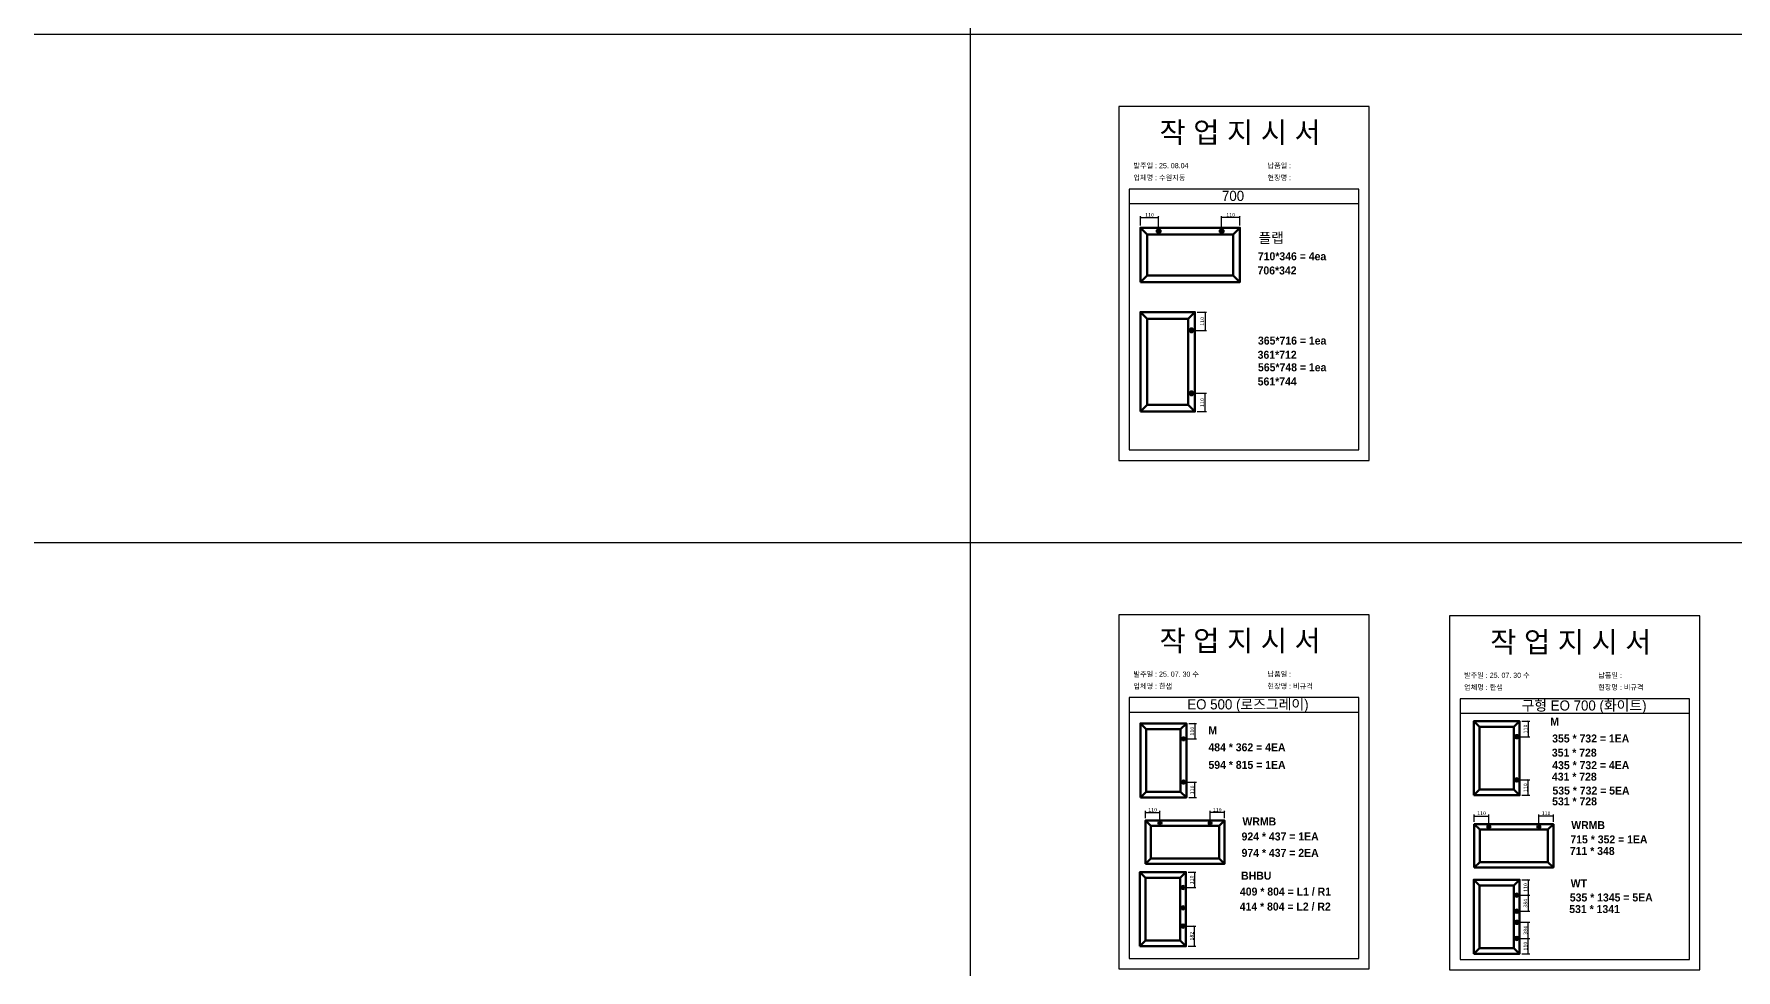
# Model space of a CAD drawing. Header units: millimetres. Extents: x -44117 to 256353, y -2095463 to 65325.
# Drawn here: x 104016 to 115439, y -222802 to -216520 of the extents above; entities that cross this region are included whole.
import ezdxf

# ---------------------------------------------------------------- set-up
doc = ezdxf.new("R2010")
doc.units = ezdxf.units.MM
doc.header["$LTSCALE"] = 10
doc.layers.add('Layer1', color=7, linetype='Continuous', lineweight=70)
doc.styles.add('MtX_Gulim', font='')
doc.styles.get('MtX_Gulim').set_extended_font_data('Gulim', bold=True)
doc.dimstyles.new('ISO-25', dxfattribs={"dimtxt": 2.5, "dimasz": 2.5, "dimexe": 1, "dimexo": 1, "dimtad": 1, "dimtxsty": 'Standard', "dimblk": 'ARCHTICK', "dimcen": 2.5, "dimadec": 0, "dimazin": 0, "dimtfac": 1, "dimtmove": 0, "dimatfit": 3, "dimfxl": 0, "dimarcsym": 0})

# ---------------------------------------------------------------- blocks, each defined once
blk = doc.blocks.new('_ArchTick')
at = {"color": 0, "linetype": 'ByBlock', "const_width": 0.15}
blk.add_lwpolyline([(-0.5, -0.5), (0.5, 0.5)], dxfattribs=at)
blk = doc.blocks.new('*D3054')
at = {"color": 0, "lineweight": -2}
for p, q in [((111823, -218386), (111886, -218386)), ((111876, -218386), (111876, -218509)), ((111799, -218509), (111886, -218509))]:
    blk.add_line(p, q, dxfattribs=at)
at = {"layer": 'Defpoints', "color": 0}
for p in [(111808, -218386), (111784, -218509), (111876, -218509)]:
    blk.add_point(p, dxfattribs=at)
at = {"color": 0, "lineweight": -2, "xscale": 10, "yscale": 10, "zscale": 10}
for p, rotation in [((111876, -218386), 90), ((111876, -218509), 270)]:
    blk.add_blockref('_ArchTick', p, dxfattribs=dict(at, rotation=rotation))
at = {"color": 0, "insert": (111857, -218448), "char_height": 25, "attachment_point": 5, "rotation": 90}
blk.add_mtext('110', dxfattribs=at)
blk = doc.blocks.new('*D3055')
at = {"color": 0, "lineweight": -2}
for p, q in [((111799, -218931), (111886, -218931)), ((111876, -219054), (111876, -218931)), ((111823, -219054), (111886, -219054))]:
    blk.add_line(p, q, dxfattribs=at)
at = {"layer": 'Defpoints', "color": 0}
for p in [(111784, -218931), (111876, -218931), (111808, -219054)]:
    blk.add_point(p, dxfattribs=at)
at = {"color": 0, "lineweight": -2, "xscale": 10, "yscale": 10, "zscale": 10}
for p, rotation in [((111876, -218931), 90), ((111876, -219054), 270)]:
    blk.add_blockref('_ArchTick', p, dxfattribs=dict(at, rotation=rotation))
at = {"color": 0, "insert": (111857, -218993), "char_height": 25, "attachment_point": 5, "rotation": 90}
blk.add_mtext('110', dxfattribs=at)
blk = doc.blocks.new('*D3056')
at = {"color": 0, "lineweight": -2}
for p, q in [((111987, -217828), (111987, -217741)), ((112109, -217751), (111987, -217751)), ((112109, -217805), (112109, -217741))]:
    blk.add_line(p, q, dxfattribs=at)
at = {"layer": 'Defpoints', "color": 0}
for p in [(111987, -217751), (111987, -217843), (112109, -217820)]:
    blk.add_point(p, dxfattribs=at)
at = {"color": 0, "lineweight": -2, "xscale": 10, "yscale": 10, "zscale": 10, "rotation": 180}
blk.add_blockref('_ArchTick', (111987, -217751), dxfattribs=at)
at = {"color": 0, "lineweight": -2, "xscale": 10, "yscale": 10, "zscale": 10}
blk.add_blockref('_ArchTick', (112109, -217751), dxfattribs=at)
at = {"color": 0, "insert": (112048, -217733), "char_height": 25, "attachment_point": 5}
blk.add_mtext('110', dxfattribs=at)
blk = doc.blocks.new('*D3057')
at = {"color": 0, "lineweight": -2}
for p, q in [((111442, -217805), (111442, -217741)), ((111442, -217751), (111564, -217751)), ((111564, -217828), (111564, -217741))]:
    blk.add_line(p, q, dxfattribs=at)
at = {"layer": 'Defpoints', "color": 0}
for p in [(111442, -217820), (111564, -217751), (111564, -217843)]:
    blk.add_point(p, dxfattribs=at)
at = {"color": 0, "lineweight": -2, "xscale": 10, "yscale": 10, "zscale": 10, "rotation": 180}
blk.add_blockref('_ArchTick', (111442, -217751), dxfattribs=at)
at = {"color": 0, "lineweight": -2, "xscale": 10, "yscale": 10, "zscale": 10}
blk.add_blockref('_ArchTick', (111564, -217751), dxfattribs=at)
at = {"color": 0, "insert": (111503, -217733), "char_height": 25, "attachment_point": 5}
blk.add_mtext('110', dxfattribs=at)
blk = doc.blocks.new('*D3058')
at = {"color": 0, "lineweight": -2}
for p, q in [((111766, -221147), (111818, -221147)), ((111808, -221147), (111808, -221250)), ((111746, -221250), (111818, -221250))]:
    blk.add_line(p, q, dxfattribs=at)
at = {"layer": 'Defpoints', "color": 0}
for p in [(111751, -221147), (111731, -221250), (111808, -221250)]:
    blk.add_point(p, dxfattribs=at)
at = {"color": 0, "lineweight": -2, "xscale": 10, "yscale": 10, "zscale": 10}
for p, rotation in [((111808, -221147), 90), ((111808, -221250), 270)]:
    blk.add_blockref('_ArchTick', p, dxfattribs=dict(at, rotation=rotation))
at = {"color": 0, "insert": (111789, -221199), "char_height": 25, "attachment_point": 5, "rotation": 90}
blk.add_mtext('110', dxfattribs=at)
blk = doc.blocks.new('*D3059')
at = {"color": 0, "lineweight": -2}
for p, q in [((111746, -221541), (111818, -221541)), ((111808, -221644), (111808, -221541)), ((111766, -221644), (111818, -221644))]:
    blk.add_line(p, q, dxfattribs=at)
at = {"layer": 'Defpoints', "color": 0}
for p in [(111731, -221541), (111808, -221541), (111751, -221644)]:
    blk.add_point(p, dxfattribs=at)
at = {"color": 0, "lineweight": -2, "xscale": 10, "yscale": 10, "zscale": 10}
for p, rotation in [((111808, -221541), 90), ((111808, -221644), 270)]:
    blk.add_blockref('_ArchTick', p, dxfattribs=dict(at, rotation=rotation))
at = {"color": 0, "insert": (111789, -221593), "char_height": 25, "attachment_point": 5, "rotation": 90}
blk.add_mtext('110', dxfattribs=at)
blk = doc.blocks.new('*D3065')
at = {"color": 0, "lineweight": -2}
for p, q in [((111910, -221802), (111910, -221734)), ((112007, -221744), (111910, -221744)), ((112007, -221784), (112007, -221734))]:
    blk.add_line(p, q, dxfattribs=at)
at = {"layer": 'Defpoints', "color": 0}
for p in [(111910, -221744), (111910, -221817), (112007, -221799)]:
    blk.add_point(p, dxfattribs=at)
at = {"color": 0, "lineweight": -2, "xscale": 10, "yscale": 10, "zscale": 10, "rotation": 180}
blk.add_blockref('_ArchTick', (111910, -221744), dxfattribs=at)
at = {"color": 0, "lineweight": -2, "xscale": 10, "yscale": 10, "zscale": 10}
blk.add_blockref('_ArchTick', (112007, -221744), dxfattribs=at)
at = {"color": 0, "insert": (111958, -221726), "char_height": 25, "attachment_point": 5}
blk.add_mtext('110', dxfattribs=at)
blk = doc.blocks.new('*D3066')
at = {"color": 0, "lineweight": -2}
for p, q in [((111476, -221784), (111476, -221734)), ((111476, -221744), (111573, -221744)), ((111573, -221802), (111573, -221734))]:
    blk.add_line(p, q, dxfattribs=at)
at = {"layer": 'Defpoints', "color": 0}
for p in [(111476, -221799), (111573, -221744), (111573, -221817)]:
    blk.add_point(p, dxfattribs=at)
at = {"color": 0, "lineweight": -2, "xscale": 10, "yscale": 10, "zscale": 10, "rotation": 180}
blk.add_blockref('_ArchTick', (111476, -221744), dxfattribs=at)
at = {"color": 0, "lineweight": -2, "xscale": 10, "yscale": 10, "zscale": 10}
blk.add_blockref('_ArchTick', (111573, -221744), dxfattribs=at)
at = {"color": 0, "insert": (111524, -221726), "char_height": 25, "attachment_point": 5}
blk.add_mtext('110', dxfattribs=at)
blk = doc.blocks.new('*D3069')
at = {"color": 0, "lineweight": -2}
for p, q in [((111762, -222145), (111814, -222145)), ((111804, -222145), (111804, -222248)), ((111742, -222248), (111814, -222248))]:
    blk.add_line(p, q, dxfattribs=at)
at = {"layer": 'Defpoints', "color": 0}
for p in [(111747, -222145), (111727, -222248), (111804, -222248)]:
    blk.add_point(p, dxfattribs=at)
at = {"color": 0, "lineweight": -2, "xscale": 10, "yscale": 10, "zscale": 10}
for p, rotation in [((111804, -222145), 90), ((111804, -222248), 270)]:
    blk.add_blockref('_ArchTick', p, dxfattribs=dict(at, rotation=rotation))
at = {"color": 0, "insert": (111786, -222197), "char_height": 25, "attachment_point": 5, "rotation": 90}
blk.add_mtext('110', dxfattribs=at)
blk = doc.blocks.new('*D3070')
at = {"color": 0, "lineweight": -2}
for p, q in [((111742, -222507), (111814, -222507)), ((111804, -222642), (111804, -222507)), ((111762, -222642), (111814, -222642))]:
    blk.add_line(p, q, dxfattribs=at)
at = {"layer": 'Defpoints', "color": 0}
for p in [(111727, -222507), (111804, -222507), (111747, -222642)]:
    blk.add_point(p, dxfattribs=at)
at = {"color": 0, "lineweight": -2, "xscale": 10, "yscale": 10, "zscale": 10}
for p, rotation in [((111804, -222507), 90), ((111804, -222642), 270)]:
    blk.add_blockref('_ArchTick', p, dxfattribs=dict(at, rotation=rotation))
at = {"color": 0, "insert": (111786, -222575), "char_height": 25, "attachment_point": 5, "rotation": 90}
blk.add_mtext('182', dxfattribs=at)
blk = doc.blocks.new('*D3073')
at = {"color": 0, "lineweight": -2}
for p, q in [((114117, -221827), (114117, -221759)), ((114214, -221769), (114117, -221769)), ((114214, -221808), (114214, -221759))]:
    blk.add_line(p, q, dxfattribs=at)
at = {"layer": 'Defpoints', "color": 0}
for p in [(114117, -221769), (114117, -221842), (114214, -221823)]:
    blk.add_point(p, dxfattribs=at)
at = {"color": 0, "lineweight": -2, "xscale": 10, "yscale": 10, "zscale": 10, "rotation": 180}
blk.add_blockref('_ArchTick', (114117, -221769), dxfattribs=at)
at = {"color": 0, "lineweight": -2, "xscale": 10, "yscale": 10, "zscale": 10}
blk.add_blockref('_ArchTick', (114214, -221769), dxfattribs=at)
at = {"color": 0, "insert": (114165, -221750), "char_height": 25, "attachment_point": 5}
blk.add_mtext('110', dxfattribs=at)
blk = doc.blocks.new('*D3074')
at = {"color": 0, "lineweight": -2}
for p, q in [((113683, -221808), (113683, -221759)), ((113683, -221769), (113780, -221769)), ((113780, -221827), (113780, -221759))]:
    blk.add_line(p, q, dxfattribs=at)
at = {"layer": 'Defpoints', "color": 0}
for p in [(113683, -221823), (113780, -221769), (113780, -221842)]:
    blk.add_point(p, dxfattribs=at)
at = {"color": 0, "lineweight": -2, "xscale": 10, "yscale": 10, "zscale": 10, "rotation": 180}
blk.add_blockref('_ArchTick', (113683, -221769), dxfattribs=at)
at = {"color": 0, "lineweight": -2, "xscale": 10, "yscale": 10, "zscale": 10}
blk.add_blockref('_ArchTick', (113780, -221769), dxfattribs=at)
at = {"color": 0, "insert": (113732, -221750), "char_height": 25, "attachment_point": 5}
blk.add_mtext('110', dxfattribs=at)
blk = doc.blocks.new('*D3078')
at = {"color": 0, "lineweight": -2}
for p, q in [((114002, -221132), (114055, -221132)), ((114045, -221132), (114045, -221236)), ((113983, -221236), (114055, -221236))]:
    blk.add_line(p, q, dxfattribs=at)
at = {"layer": 'Defpoints', "color": 0}
for p in [(113987, -221132), (113968, -221236), (114045, -221236)]:
    blk.add_point(p, dxfattribs=at)
at = {"color": 0, "lineweight": -2, "xscale": 10, "yscale": 10, "zscale": 10}
for p, rotation in [((114045, -221132), 90), ((114045, -221236), 270)]:
    blk.add_blockref('_ArchTick', p, dxfattribs=dict(at, rotation=rotation))
at = {"color": 0, "insert": (114026, -221184), "char_height": 25, "attachment_point": 5, "rotation": 90}
blk.add_mtext('110', dxfattribs=at)
blk = doc.blocks.new('*D3079')
at = {"color": 0, "lineweight": -2}
for p, q in [((113983, -221526), (114055, -221526)), ((114045, -221629), (114045, -221526)), ((114002, -221629), (114055, -221629))]:
    blk.add_line(p, q, dxfattribs=at)
at = {"layer": 'Defpoints', "color": 0}
for p in [(113968, -221526), (114045, -221526), (113987, -221629)]:
    blk.add_point(p, dxfattribs=at)
at = {"color": 0, "lineweight": -2, "xscale": 10, "yscale": 10, "zscale": 10}
for p, rotation in [((114045, -221526), 90), ((114045, -221629), 270)]:
    blk.add_blockref('_ArchTick', p, dxfattribs=dict(at, rotation=rotation))
at = {"color": 0, "insert": (114026, -221578), "char_height": 25, "attachment_point": 5, "rotation": 90}
blk.add_mtext('110', dxfattribs=at)
blk = doc.blocks.new('*D3080')
at = {"color": 0, "lineweight": -2}
for p, q in [((113983, -222300), (114055, -222300)), ((114002, -222196), (114055, -222196)), ((114045, -222196), (114045, -222300))]:
    blk.add_line(p, q, dxfattribs=at)
at = {"layer": 'Defpoints', "color": 0}
for p in [(113968, -222300), (113987, -222196), (114045, -222300)]:
    blk.add_point(p, dxfattribs=at)
at = {"color": 0, "lineweight": -2, "xscale": 10, "yscale": 10, "zscale": 10}
for p, rotation in [((114045, -222196), 90), ((114045, -222300), 270)]:
    blk.add_blockref('_ArchTick', p, dxfattribs=dict(at, rotation=rotation))
at = {"color": 0, "insert": (114026, -222248), "char_height": 25, "attachment_point": 5, "rotation": 90}
blk.add_mtext('110', dxfattribs=at)
blk = doc.blocks.new('*D3081')
at = {"color": 0, "lineweight": -2}
for p, q in [((113983, -222590), (114055, -222590)), ((114045, -222693), (114045, -222590)), ((114002, -222693), (114055, -222693))]:
    blk.add_line(p, q, dxfattribs=at)
at = {"layer": 'Defpoints', "color": 0}
for p in [(113968, -222590), (114045, -222590), (113987, -222693)]:
    blk.add_point(p, dxfattribs=at)
at = {"color": 0, "lineweight": -2, "xscale": 10, "yscale": 10, "zscale": 10}
for p, rotation in [((114045, -222590), 90), ((114045, -222693), 270)]:
    blk.add_blockref('_ArchTick', p, dxfattribs=dict(at, rotation=rotation))
at = {"color": 0, "insert": (114026, -222642), "char_height": 25, "attachment_point": 5, "rotation": 90}
blk.add_mtext('110', dxfattribs=at)
blk = doc.blocks.new('*D3083')
at = {"color": 0, "lineweight": -2}
for p, q in [((113983, -222300), (114055, -222300)), ((114045, -222300), (114045, -222408)), ((113983, -222408), (114055, -222408))]:
    blk.add_line(p, q, dxfattribs=at)
at = {"layer": 'Defpoints', "color": 0}
for p in [(113968, -222300), (113968, -222408), (114045, -222408)]:
    blk.add_point(p, dxfattribs=at)
at = {"color": 0, "lineweight": -2, "xscale": 10, "yscale": 10, "zscale": 10}
for p, rotation in [((114045, -222300), 90), ((114045, -222408), 270)]:
    blk.add_blockref('_ArchTick', p, dxfattribs=dict(at, rotation=rotation))
at = {"color": 0, "insert": (114026, -222354), "char_height": 25, "attachment_point": 5, "rotation": 90}
blk.add_mtext('384', dxfattribs=at)
blk = doc.blocks.new('*D3084')
at = {"color": 0, "lineweight": -2}
for p, q in [((113983, -222482), (114055, -222482)), ((114045, -222590), (114045, -222482)), ((113983, -222590), (114055, -222590))]:
    blk.add_line(p, q, dxfattribs=at)
at = {"layer": 'Defpoints', "color": 0}
for p in [(113968, -222482), (114045, -222482), (113968, -222590)]:
    blk.add_point(p, dxfattribs=at)
at = {"color": 0, "lineweight": -2, "xscale": 10, "yscale": 10, "zscale": 10}
for p, rotation in [((114045, -222482), 90), ((114045, -222590), 270)]:
    blk.add_blockref('_ArchTick', p, dxfattribs=dict(at, rotation=rotation))
at = {"color": 0, "insert": (114026, -222536), "char_height": 25, "attachment_point": 5, "rotation": 90}
blk.add_mtext('384', dxfattribs=at)

msp = doc.modelspace()

# ---------------------------------------------------------------- linework, layer by layer
at = {"color": 1}
for p, q in [((104015.69829, -216519.50606), (196284.84516, -216519.50606)), ((104015.69829, -216519.50606), (196284.84516, -216519.50606)), ((104015.69829, -219932.59701), (196284.84516, -219932.59701)), ((104015.69829, -219932.59701), (196284.84516, -219932.59701))]:
    msp.add_line(p, q, dxfattribs=at)
for p, q in [((112907.22639, -217560.1527), (111367.22639, -217560.1527)), ((112907.22639, -217660.1527), (111367.22639, -217660.1527)), ((112907.22639, -220973.24365), (111367.22639, -220973.24365)), ((115127.08767, -220980.98339), (113587.08767, -220980.98339)), ((112907.22639, -221073.24365), (111367.22639, -221073.24365)), ((115127.08767, -221080.98339), (113587.08767, -221080.98339))]:
    msp.add_line(p, q)
for p in [(110300.49669, 21924.9366), (110300.49669, 14161.07811), (110300.49669, 18584.38997), (110300.49669, 10820.53148), (110300.49669, 18627.87121), (110300.49669, 10864.01272), (110300.49669, 15287.32457), (110300.49669, 7523.46608), (110300.49669, 3746.75115), (110300.49669, 21924.9366), (110300.49669, 14161.07811), (110300.49669, 18584.38997), (110300.49669, 10820.53148), (110300.49669, 18627.87121), (110300.49669, 10864.01272), (110300.49669, 15287.32457), (110300.49669, 7523.46608), (110300.49669, 3746.75115), (110300.49669, 21924.9366), (110300.49669, 14161.07811), (110300.49669, 18584.38997), (110300.49669, 10820.53148), (110300.49669, 18627.87121), (110300.49669, 10864.01272), (110300.49669, 15287.32457), (110300.49669, 7523.46608), (110300.49669, 3746.75115), (110300.49669, 21924.9366), (110300.49669, 14161.07811), (110300.49669, 18584.38997), (110300.49669, 10820.53148), (110300.49669, 18627.87121), (110300.49669, 10864.01272), (110300.49669, 15287.32457), (110300.49669, 7523.46608), (110300.49669, 3746.75115), (110300.49669, 21924.9366), (110300.49669, 14161.07811), (110300.49669, 18584.38997), (110300.49669, 10820.53148), (110300.49669, 18627.87121), (110300.49669, 10864.01272), (110300.49669, 15287.32457), (110300.49669, 7523.46608), (110300.49669, 3746.75115), (110300.49669, 21924.9366), (110300.49669, 14161.07811), (110300.49669, 18584.38997), (110300.49669, 10820.53148), (110300.49669, 18627.87121), (110300.49669, 10864.01272), (110300.49669, 15287.32457), (110300.49669, 7523.46608), (110300.49669, 3746.75115), (110300.49669, 21924.9366), (110300.49669, 14161.07811), (110300.49669, 18584.38997), (110300.49669, 10820.53148), (110300.49669, 18627.87121), (110300.49669, 10864.01272), (110300.49669, 15287.32457), (110300.49669, 7523.46608), (110300.49669, 3746.75115), (110300.49669, 21924.9366), (110300.49669, 14161.07811), (110300.49669, 18584.38997), (110300.49669, 10820.53148), (110300.49669, 18627.87121), (110300.49669, 10864.01272), (110300.49669, 15287.32457), (110300.49669, 7523.46608), (110300.49669, 3746.75115), (110300.49669, 21924.9366), (110300.49669, 14161.07811), (110300.49669, 18584.38997), (110300.49669, 10820.53148), (110300.49669, 18627.87121), (110300.49669, 10864.01272), (110300.49669, 15287.32457), (110300.49669, 7523.46608), (110300.49669, 3746.75115), (110300.49669, 21924.9366), (110300.49669, 14161.07811), (110300.49669, 18584.38997), (110300.49669, 10820.53148), (110300.49669, 18627.87121), (110300.49669, 10864.01272), (110300.49669, 15287.32457), (110300.49669, 7523.46608), (110300.49669, 3746.75115), (110300.49669, 12702.87182), (110300.49669, 4939.01333), (110300.49669, 9362.32519), (110300.49669, 1598.4667), (110300.49669, 9405.80642), (110300.49669, 1641.94794), (110300.49669, 6065.25979), (110300.49669, -1698.5987), (110300.49669, -5475.31363), (110300.49669, 12702.87182), (110300.49669, 4939.01333), (110300.49669, 9362.32519), (110300.49669, 1598.4667), (110300.49669, 9405.80642), (110300.49669, 1641.94794), (110300.49669, 6065.25979), (110300.49669, -1698.5987), (110300.49669, -5475.31363), (110300.49669, 12702.87182), (110300.49669, 4939.01333), (110300.49669, 9362.32519), (110300.49669, 1598.4667), (110300.49669, 9405.80642), (110300.49669, 1641.94794), (110300.49669, 6065.25979), (110300.49669, -1698.5987), (110300.49669, -5475.31363), (110300.49669, 12702.87182), (110300.49669, 4939.01333), (110300.49669, 9362.32519), (110300.49669, 1598.4667), (110300.49669, 9405.80642), (110300.49669, 1641.94794), (110300.49669, 6065.25979), (110300.49669, -1698.5987), (110300.49669, -5475.31363), (110300.49669, 12702.87182), (110300.49669, 4939.01333), (110300.49669, 9362.32519), (110300.49669, 1598.4667), (110300.49669, 9405.80642), (110300.49669, 1641.94794), (110300.49669, 6065.25979), (110300.49669, -1698.5987), (110300.49669, -5475.31363)]:
    msp.add_xline(p, (0, 1), dxfattribs=at)
for points in [[(111297.22639, -219380.98298), (112977.22639, -219380.98298), (112977.22639, -217004.98298), (111297.22639, -217004.98298)], [(111297.22639, -222794.07393), (112977.22639, -222794.07393), (112977.22639, -220418.07393), (111297.22639, -220418.07393)], [(113517.08767, -222801.81367), (115197.08767, -222801.81367), (115197.08767, -220425.81367), (113517.08767, -220425.81367)]]:
    msp.add_lwpolyline(points, close=True)
for points in [[(111367.22639, -217560.1527), (111367.22639, -219310.98298), (112907.22639, -219310.98298), (112907.22639, -217560.1527)], [(111367.22639, -220973.24365), (111367.22639, -222724.07393), (112907.22639, -222724.07393), (112907.22639, -220973.24365)], [(113587.08767, -220980.98339), (113587.08767, -222731.81367), (115127.08767, -222731.81367), (115127.08767, -220980.98339)]]:
    msp.add_lwpolyline(points)
at = {"layer": 'Layer1'}
for p, q in [((111442.04844, -217819.62902), (111487.71413, -217865.29471)), ((111487.71413, -217865.29471), (111442.04844, -217819.62902)), ((111545.36634, -217842.95092), (111583.32925, -217842.95092)), ((112006.0378, -217842.95092), (111968.07488, -217842.95092)), ((112063.69001, -217865.29471), (112109.3557, -217819.62902)), ((111442.04844, -218184.95454), (111487.71413, -218139.28885)), ((112063.69001, -218139.28885), (112109.3557, -218184.95454)), ((111487.92947, -218432.02264), (111442.26378, -218386.35695)), ((111761.92361, -218432.02264), (111807.5893, -218386.35695)), ((111784.2674, -218489.67485), (111784.2674, -218527.63776)), ((111784.2674, -218950.34631), (111784.2674, -218912.38339)), ((111442.26378, -219053.66421), (111487.92947, -219007.99852)), ((111807.5893, -219053.66421), (111761.92361, -219007.99852)), ((111761.92361, -219007.99852), (111807.5893, -219053.66421)), ((111480.80483, -221185.64057), (111442.26378, -221147.09952)), ((111712.05113, -221185.64057), (111750.59219, -221147.09952)), ((113717.67471, -221170.85437), (113679.13366, -221132.31332)), ((113948.92101, -221170.85437), (113987.46206, -221132.31332)), ((111730.90891, -221234.29804), (111730.90891, -221266.33808)), ((113967.77879, -221219.51183), (113967.77879, -221251.55188)), ((111442.26378, -221644.1518), (111480.80483, -221605.61075)), ((111750.59219, -221644.1518), (111712.05113, -221605.61075)), ((111712.05113, -221605.61075), (111750.59219, -221644.1518)), ((111730.90891, -221556.95329), (111730.90891, -221524.91325)), ((113679.13366, -221629.3656), (113717.67471, -221590.82455)), ((113987.46206, -221629.3656), (113948.92101, -221590.82455)), ((113948.92101, -221590.82455), (113987.46206, -221629.3656)), ((113967.77879, -221542.16708), (113967.77879, -221510.12704)), ((111475.70369, -221798.59182), (111512.05429, -221834.94241)), ((111512.05429, -221834.94241), (111475.70369, -221798.59182)), ((111557.94634, -221817.15641), (111588.1654, -221817.15641)), ((111924.64792, -221817.15641), (111894.42886, -221817.15641)), ((111970.53997, -221834.94241), (112006.89057, -221798.59182)), ((113682.88491, -221823.2032), (113719.2355, -221859.55379)), ((113719.2355, -221859.55379), (113682.88491, -221823.2032)), ((113765.12755, -221841.76779), (113795.34661, -221841.76779)), ((114131.82914, -221841.76779), (114101.61007, -221841.76779)), ((114177.72119, -221859.55379), (114214.07178, -221823.2032)), ((111475.70369, -222089.39657), (111512.05429, -222053.04598)), ((111970.53997, -222053.04598), (112006.89057, -222089.39657)), ((111477.07641, -222183.79029), (111438.53536, -222145.24924)), ((111708.32272, -222183.79029), (111746.86377, -222145.24924)), ((113682.88491, -222114.00795), (113719.2355, -222077.65735)), ((114177.72119, -222077.65735), (114214.07178, -222114.00795)), ((111727.18049, -222232.44776), (111727.18049, -222264.4878)), ((113717.67471, -222234.83414), (113679.13366, -222196.29309)), ((113948.92101, -222234.83414), (113987.46206, -222196.29309)), ((113967.77879, -222283.49161), (113967.77879, -222315.53165)), ((111727.18049, -222368.85144), (111727.18049, -222400.89149)), ((113967.77879, -222391.62229), (113967.77879, -222423.66233)), ((111727.18049, -222523.39297), (111727.18049, -222491.35293)), ((113967.77879, -222498.01618), (113967.77879, -222465.97613)), ((111438.53536, -222642.30152), (111477.07641, -222603.76047)), ((111746.86377, -222642.30152), (111708.32272, -222603.76047)), ((111708.32272, -222603.76047), (111746.86377, -222642.30152)), ((113967.77879, -222606.14686), (113967.77879, -222574.10681)), ((113679.13366, -222693.34537), (113717.67471, -222654.80432)), ((113987.46206, -222693.34537), (113948.92101, -222654.80432)), ((113948.92101, -222654.80432), (113987.46206, -222693.34537))]:
    msp.add_line(p, q, dxfattribs=at)
for points in [[(111442.04844, -218184.95454), (111442.04844, -217819.62902), (112109.3557, -217819.62902), (112109.3557, -218184.95454)], [(111564.34779, -217823.96946), (111564.34779, -217861.93237)], [(111987.05634, -217823.96946), (111987.05634, -217861.93237)], [(111487.71413, -218139.28885), (111487.71413, -217865.29471), (112063.69001, -217865.29471), (112063.69001, -218139.28885)], [(111442.26378, -219053.66421), (111807.5893, -219053.66421), (111807.5893, -218386.35695), (111442.26378, -218386.35695)], [(111487.92947, -219007.99852), (111761.92361, -219007.99852), (111761.92361, -218432.02264), (111487.92947, -218432.02264)], [(111803.24886, -218508.6563), (111765.28595, -218508.6563)], [(111803.24886, -218931.36485), (111765.28595, -218931.36485)], [(111442.26378, -221644.1518), (111750.59219, -221644.1518), (111750.59219, -221147.09952), (111442.26378, -221147.09952)], [(113679.13366, -221629.3656), (113987.46206, -221629.3656), (113987.46206, -221132.31332), (113679.13366, -221132.31332)], [(111480.80483, -221605.61075), (111712.05113, -221605.61075), (111712.05113, -221185.64057), (111480.80483, -221185.64057)], [(111746.92893, -221250.31806), (111714.88889, -221250.31806)], [(113717.67471, -221590.82455), (113948.92101, -221590.82455), (113948.92101, -221170.85437), (113717.67471, -221170.85437)], [(113983.79881, -221235.53186), (113951.75877, -221235.53186)], [(111746.92893, -221540.93327), (111714.88889, -221540.93327)], [(113983.79881, -221526.14706), (113951.75877, -221526.14706)], [(111475.70369, -222089.39657), (111475.70369, -221798.59182), (112006.89057, -221798.59182), (112006.89057, -222089.39657)], [(111512.05429, -222053.04598), (111512.05429, -221834.94241), (111970.53997, -221834.94241), (111970.53997, -222053.04598)], [(111573.05587, -221802.04687), (111573.05587, -221832.26594)], [(111909.53839, -221802.04687), (111909.53839, -221832.26594)], [(113682.88491, -222114.00795), (113682.88491, -221823.2032), (114214.07178, -221823.2032), (114214.07178, -222114.00795)], [(113780.23708, -221826.65825), (113780.23708, -221856.87732)], [(114116.7196, -221826.65825), (114116.7196, -221856.87732)], [(113719.2355, -222077.65735), (113719.2355, -221859.55379), (114177.72119, -221859.55379), (114177.72119, -222077.65735)], [(111438.53536, -222642.30152), (111746.86377, -222642.30152), (111746.86377, -222145.24924), (111438.53536, -222145.24924)], [(111477.07641, -222603.76047), (111708.32272, -222603.76047), (111708.32272, -222183.79029), (111477.07641, -222183.79029)], [(111743.20051, -222248.46778), (111711.16047, -222248.46778)], [(113679.13366, -222693.34537), (113987.46206, -222693.34537), (113987.46206, -222196.29309), (113679.13366, -222196.29309)], [(113717.67471, -222654.80432), (113948.92101, -222654.80432), (113948.92101, -222234.83414), (113717.67471, -222234.83414)], [(113983.79881, -222299.51163), (113951.75877, -222299.51163)], [(111743.20051, -222384.87146), (111711.16047, -222384.87146)], [(113983.79881, -222407.64231), (113951.75877, -222407.64231)], [(111743.20051, -222507.37295), (111711.16047, -222507.37295)], [(113983.79881, -222481.99616), (113951.75877, -222481.99616)], [(113983.79881, -222590.12683), (113951.75877, -222590.12683)]]:
    msp.add_lwpolyline(points, close=True, dxfattribs=at)
for centre, radius in [((111564.34779, -217842.95092), 12.6543), ((111987.05634, -217842.95092), 12.6543), ((111784.2674, -218508.6563), 12.6543), ((111784.2674, -218931.36485), 12.6543), ((111730.90891, -221250.31806), 10.68001), ((113967.77879, -221235.53186), 10.68001), ((111730.90891, -221540.93327), 10.68001), ((113967.77879, -221526.14706), 10.68001), ((111573.05587, -221817.15641), 10.07302), ((111909.53839, -221817.15641), 10.07302), ((113780.23708, -221841.76779), 10.07302), ((114116.7196, -221841.76779), 10.07302), ((111727.18049, -222248.46778), 10.68001), ((113967.77879, -222299.51163), 10.68001), ((111727.18049, -222384.87146), 10.68001), ((113967.77879, -222407.64231), 10.68001), ((111727.18049, -222507.37295), 10.68001), ((113967.77879, -222481.99616), 10.68001), ((113967.77879, -222590.12683), 10.68001)]:
    msp.add_circle(centre, radius, dxfattribs=at)

# ---------------------------------------------------------------- texts
at = {"linetype": 'Continuous', "style": 'MtX_Gulim'}
for s, height, p in [('710*346 = 4ea', 53.7028516, (112230.18514, -218038.09672)), ('365*716 = 1ea', 53.7028516, (112230.89549, -218604.15263)), ('565*748 = 1ea', 53.7028516, (112231.17964, -218783.3042)), ('M', 53.70285, (114192.79952, -221160.96768)), ('M', 53.70285, (111898.36412, -221220.80125)), ('355 * 732 = 1EA', 53.7028516, (114205.81179, -221274.8393)), ('484 * 362 = 4EA', 53.7028516, (111898.36412, -221333.99553)), ('594 * 815 = 1EA', 53.7028516, (111898.64826, -221451.91086)), ('435 * 732 = 4EA', 53.7028516, (114206.09593, -221453.99088)), ('535 * 732 = 5EA', 53.7028516, (114207.55623, -221624.57181)), ('WRMB', 53.702852, (112126.84236, -221831.86185)), ('WRMB', 53.702852, (114334.02358, -221856.47322)), ('924 * 437 = 1EA', 53.7028516, (112120.9043, -221932.59576)), ('715 * 352 = 1EA', 53.7028516, (114328.08552, -221952.24329)), ('974 * 437 = 2EA', 53.7028516, (112120.9043, -222042.44988)), ('BHBU', 53.702852, (112117.99558, -222195.73499)), ('409 * 804 = L1 / R1', 53.7028516, (112110.02211, -222302.50844)), ('535 * 1345 = 5EA', 53.7028516, (114324.16895, -222342.14097)), ('WT', 53.702852, (114330.10701, -222246.3709)), ('414 * 804 = L2 / R2', 53.7028516, (112108.42742, -222403.0699))]:
    msp.add_text(s, height=height, dxfattribs=at).set_placement(p)
at = {"color": 242, "linetype": 'Continuous', "true_color": 0xcd2027, "style": 'MtX_Gulim'}
for s, p in [('706*342 ', (112228.18598, -218133.27334)), ('361*712', (112228.89633, -218699.32925)), ('561*744', (112229.18048, -218878.48082)), ('351 * 728', (114203.81263, -221370.01592)), ('431 * 728', (114204.09677, -221531.30693)), ('531 * 728', (114205.55707, -221696.78484)), ('711 * 348', (114324.34681, -222029.92198)), ('531 * 1341', (114320.43024, -222419.81965))]:
    msp.add_text(s, height=53.702852, dxfattribs=at).set_placement(p)
at = {"attachment_point": 1}
for s, width, gutter_width, heights, insert, char_height in [('{\\fGulim|b0|i0|c129|p50;작 업 지 시 서}', 3307.3198183, 12.5, [-155.84554], (111570.03299, -217109.14549), 140), ('{\\fGulim|b0|i0|c129|p50;발주일 : 25. 08.04}', 3307.3198183, 12.5, [34.50412], (111394.82364, -217385.86591), 34.3), ('{\\fGulim|b0|i0|c129|p50;납품일 :}', 3307.3198183, 12.5, [37.67976], (112294.80162, -217385.86591), 34.3), ('{\\fGulim|b0|i0|c129|p50;업체명 : 수원지동}', 3307.3198183, 12.5, [36.11279], (111394.82364, -217466.52209), 34.3), ('{\\fGulim|b0|i0|c129|p50;현장명 : }', 3307.3198183, 12.5, [-38.2735], (112294.80162, -217466.52209), 34.3), ('{\\fGulim|b0|i0|c129|p50;700}', 6570.6870665, 24.83388, [71.74566], (111989.34249, -217571.63047), 68.1441707), ('{\\fGulim|b0|i0|c129|p50;플랩}', 6570.6870665, 24.83388, [71.74566], (112234.51975, -217853.37447), 68.1441707), ('{\\fGulim|b0|i0|c129|p50;작 업 지 시 서}', 3307.3198183, 12.5, [-155.84554], (111570.03299, -220522.23644), 140), ('{\\fGulim|b0|i0|c129|p50;작 업 지 시 서}', 3307.3198183, 12.5, [-155.84554], (113789.89427, -220529.97618), 140), ('{\\fGulim|b0|i0|c129|p50;발주일 : 25. 07. 30 수}', 3307.3198183, 12.5, [34.50412], (111394.82364, -220798.95686), 34.3), ('{\\fGulim|b0|i0|c129|p50;납품일 :}', 3307.3198183, 12.5, [37.67976], (112294.80162, -220798.95686), 34.3), ('{\\fGulim|b0|i0|c129|p50;발주일 : 25. 07. 30 수}', 3307.3198183, 12.5, [34.50412], (113614.68492, -220806.6966), 34.3), ('{\\fGulim|b0|i0|c129|p50;납품일 :}', 3307.3198183, 12.5, [37.67976], (114514.6629, -220806.6966), 34.3), ('{\\fGulim|b0|i0|c129|p50;업체명 : 한샘}', 3307.3198183, 12.5, [36.11279], (111394.82364, -220879.61304), 34.3), ('{\\fGulim|b0|i0|c129|p50;현장명 : 비규격}', 3307.3198183, 12.5, [-38.2735], (112294.80162, -220879.61304), 34.3), ('{\\fGulim|b0|i0|c129|p50;업체명 : 한샘}', 3307.3198183, 12.5, [36.11279], (113614.68492, -220887.35278), 34.3), ('{\\fGulim|b0|i0|c129|p50;현장명 : 비규격}', 3307.3198183, 12.5, [-38.2735], (114514.6629, -220887.35278), 34.3), ('{\\fGulim|b0|i0|c129|p50;EO 500 (로즈그레이)}', 6570.6870665, 24.83388, [71.74566], (111756.65013, -220984.72142), 68.1441707), ('{\\fGulim|b0|i0|c129|p50;구형 EO 700 (화이트)}', 6570.6870665, 24.83388, [71.74566], (114000.3391, -220992.46116), 68.1441707)]:
    msp.add_mtext_dynamic_manual_height_columns(s, width=width, gutter_width=gutter_width, heights=heights, dxfattribs=dict(at, insert=insert, char_height=char_height))

# ---------------------------------------------------------------- dimensions: what is measured, and where the dimension line sits
for base, p1, p2, angle, text, picture, middle in [((111564.34779, -217751.47044), (111442.04844, -217819.62902), (111564.34779, -217842.95092), 180, '110', '*D3057', (111503.19812, -217732.72044)), ((111875.74788, -218508.6563), (111807.5893, -218386.35695), (111784.2674, -218508.6563), 90, '110', '*D3054', (111856.99788, -218447.50663)), ((111875.74788, -218931.36485), (111807.5893, -219053.66421), (111784.2674, -218931.36485), 270, '110', '*D3055', (111856.99788, -218992.51453)), ((111808.11684, -221250.31806), (111750.59219, -221147.09952), (111730.90891, -221250.31806), 90, '110', '*D3058', (111789.36684, -221198.70879)), ((114044.98672, -221235.53186), (113987.46206, -221132.31332), (113967.77879, -221235.53186), 90, '110', '*D3078', (114026.23672, -221183.92259)), ((111808.11684, -221540.93327), (111750.59219, -221644.1518), (111730.90891, -221540.93327), 270, '110', '*D3059', (111789.36684, -221592.54253)), ((114044.98672, -221526.14706), (113987.46206, -221629.3656), (113967.77879, -221526.14706), 270, '110', '*D3079', (114026.23672, -221577.75633)), ((111573.05587, -221744.33654), (111475.70369, -221798.59182), (111573.05587, -221817.15641), 180, '110', '*D3066', (111524.37978, -221725.58654)), ((113780.23708, -221768.94792), (113682.88491, -221823.2032), (113780.23708, -221841.76779), 180, '110', '*D3074', (113731.56099, -221750.19792)), ((111804.38843, -222248.46778), (111746.86377, -222145.24924), (111727.18049, -222248.46778), 90, '110', '*D3069', (111785.63843, -222196.85851)), ((114044.98672, -222299.51163), (113987.46206, -222196.29309), (113967.77879, -222299.51163), 90, '110', '*D3080', (114026.23672, -222247.90236)), ((114044.98672, -222407.64231), (113967.77879, -222299.51163), (113967.77879, -222407.64231), 90, '384', '*D3083', (114026.23672, -222353.57697)), ((111804.38843, -222507.37295), (111746.86377, -222642.30152), (111727.18049, -222507.37295), 270, '182', '*D3070', (111785.63843, -222574.83724)), ((114044.98672, -222481.99616), (113967.77879, -222590.12683), (113967.77879, -222481.99616), 270, '384', '*D3084', (114026.23672, -222536.0615)), ((114044.98672, -222590.12683), (113987.46206, -222693.34537), (113967.77879, -222590.12683), 270, '110', '*D3081', (114026.23672, -222641.7361))]:
    dim = msp.add_linear_dim(base=base, p1=p1, p2=p2, angle=angle, text=text, dimstyle='ISO-25', override={"dimscale": 10, "dimasz": 1, "dimexo": 1.5, "dimtxsty": 'Standard'})
    dim.commit()
    dim.dimension.update_dxf_attribs({"geometry": picture, "text_midpoint": middle})
for base, p1, p2, picture, middle in [((111987.05634, -217751.47044), (112109.3557, -217819.62902), (111987.05634, -217842.95092), '*D3056', (112048.20602, -217732.72044)), ((111909.53839, -221744.33654), (112006.89057, -221798.59182), (111909.53839, -221817.15641), '*D3065', (111958.21448, -221725.58654)), ((114116.7196, -221768.94792), (114214.07178, -221823.2032), (114116.7196, -221841.76779), '*D3073', (114165.39569, -221750.19792))]:
    dim = msp.add_linear_dim(base=base, p1=p1, p2=p2, text='110', dimstyle='ISO-25', override={"dimscale": 10, "dimasz": 1, "dimexo": 1.5, "dimtxsty": 'Standard'})
    dim.commit()
    dim.dimension.update_dxf_attribs({"geometry": picture, "text_midpoint": middle})

doc.saveas('drawing.dxf')
